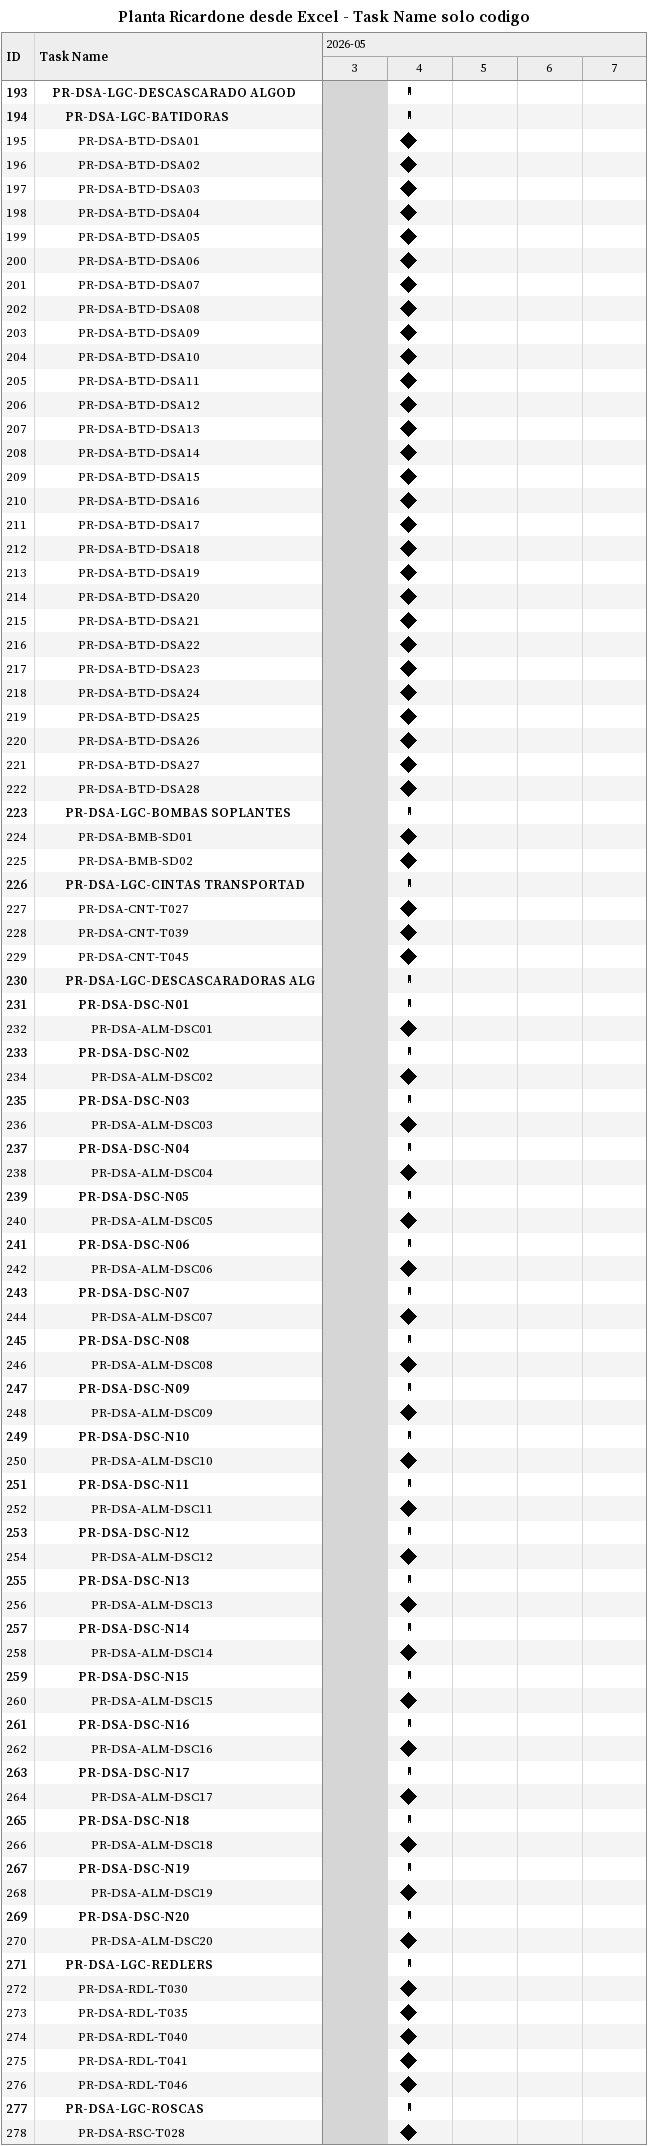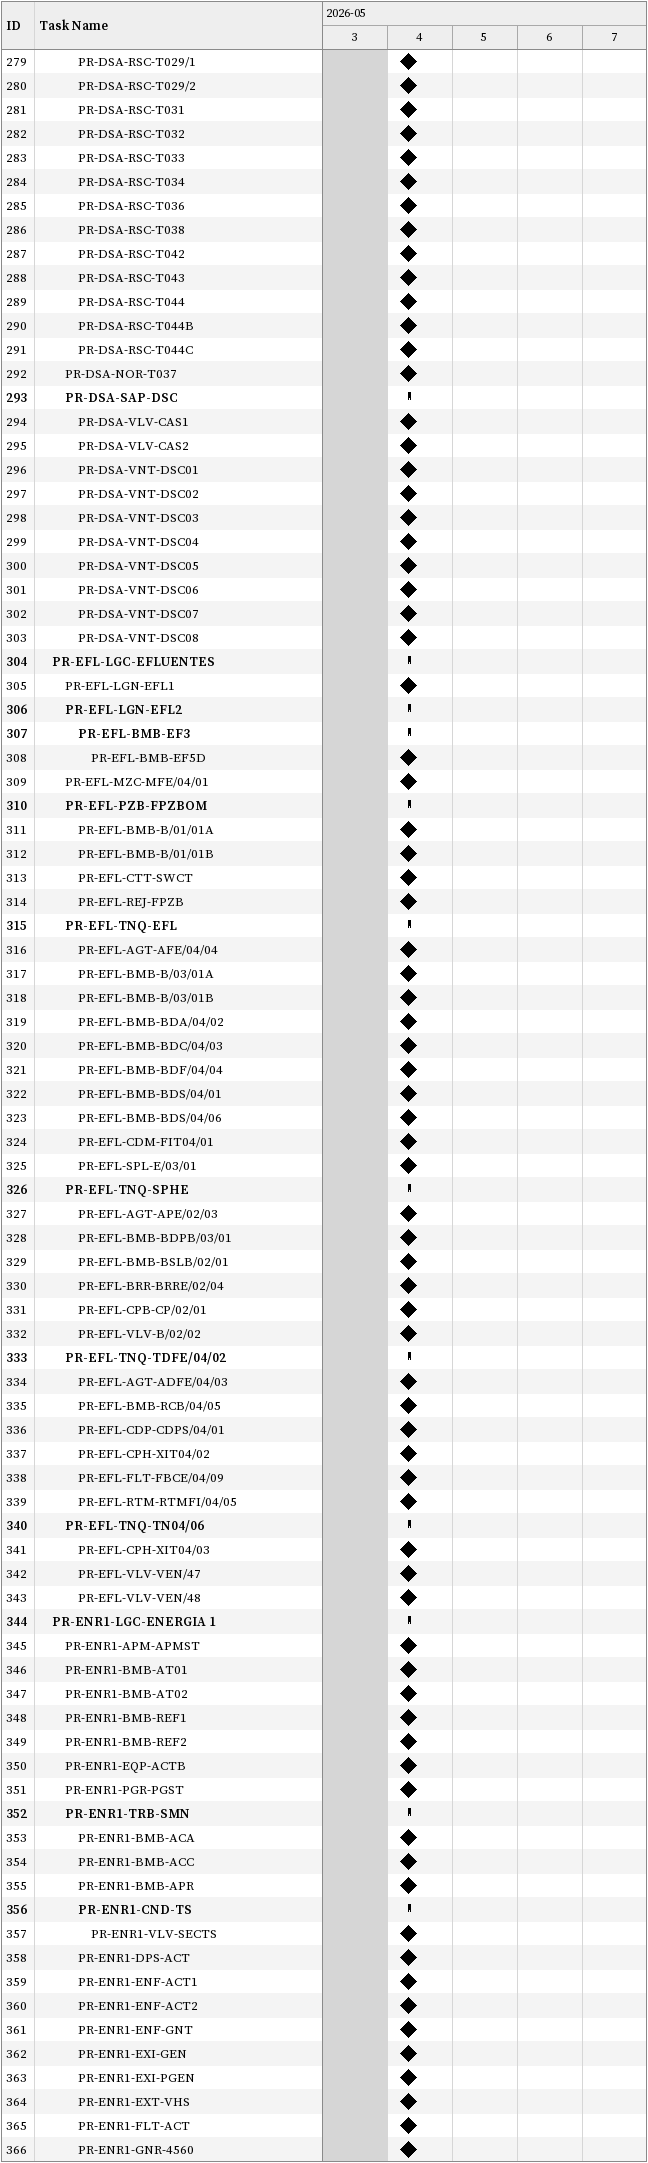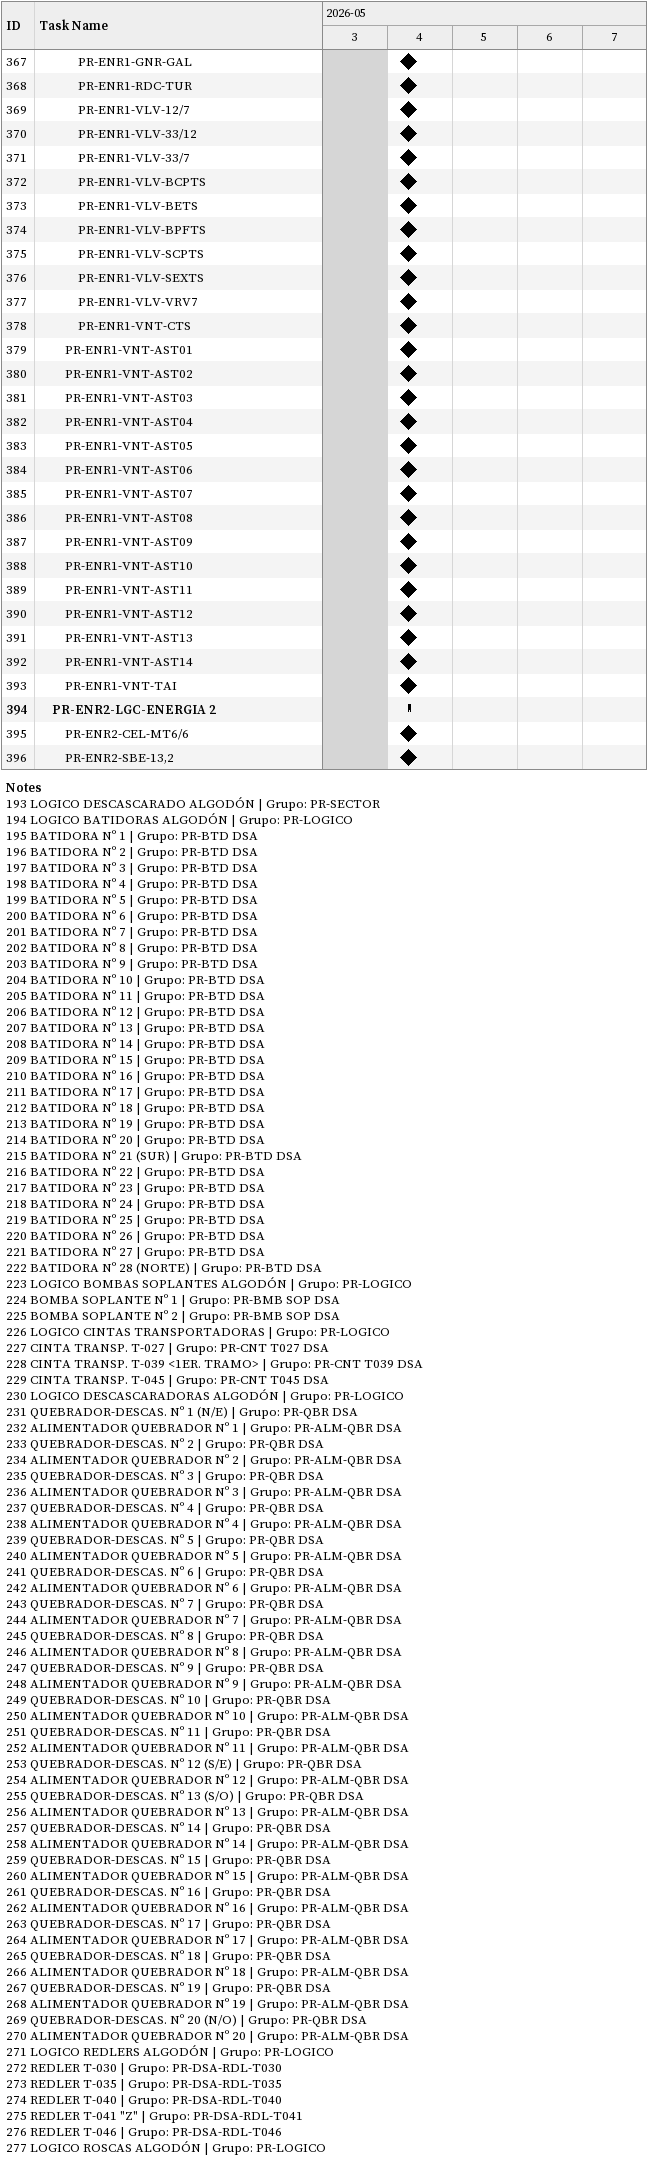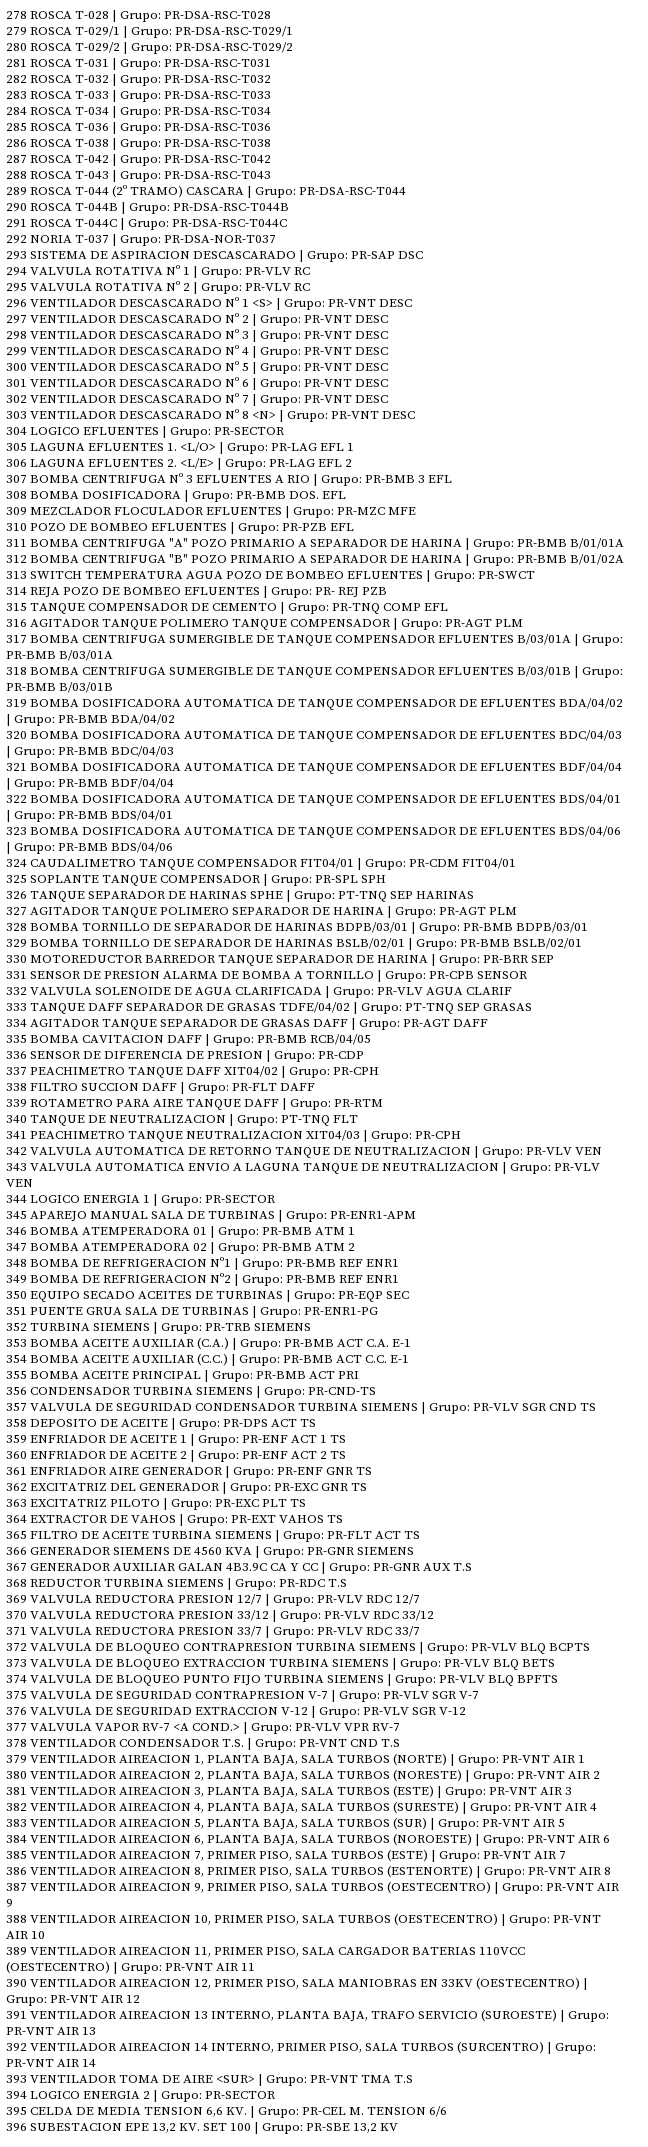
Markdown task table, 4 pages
Planta Ricardone desde Excel - Task Name solo codigo

| ID | Level | Task | Start | Finish |
|---|---|---|---|---|
| 193 | 2 | **PR-DSA-LGC-DESCASCARADO ALGOD** | 2026-05-04 | 2026-05-04 |
| 194 | 3 | **PR-DSA-LGC-BATIDORAS** | 2026-05-04 | 2026-05-04 |
| 195 | 4 | PR-DSA-BTD-DSA01 (milestone) | 2026-05-04 | 2026-05-04 |
| 196 | 4 | PR-DSA-BTD-DSA02 (milestone) | 2026-05-04 | 2026-05-04 |
| 197 | 4 | PR-DSA-BTD-DSA03 (milestone) | 2026-05-04 | 2026-05-04 |
| 198 | 4 | PR-DSA-BTD-DSA04 (milestone) | 2026-05-04 | 2026-05-04 |
| 199 | 4 | PR-DSA-BTD-DSA05 (milestone) | 2026-05-04 | 2026-05-04 |
| 200 | 4 | PR-DSA-BTD-DSA06 (milestone) | 2026-05-04 | 2026-05-04 |
| 201 | 4 | PR-DSA-BTD-DSA07 (milestone) | 2026-05-04 | 2026-05-04 |
| 202 | 4 | PR-DSA-BTD-DSA08 (milestone) | 2026-05-04 | 2026-05-04 |
| 203 | 4 | PR-DSA-BTD-DSA09 (milestone) | 2026-05-04 | 2026-05-04 |
| 204 | 4 | PR-DSA-BTD-DSA10 (milestone) | 2026-05-04 | 2026-05-04 |
| 205 | 4 | PR-DSA-BTD-DSA11 (milestone) | 2026-05-04 | 2026-05-04 |
| 206 | 4 | PR-DSA-BTD-DSA12 (milestone) | 2026-05-04 | 2026-05-04 |
| 207 | 4 | PR-DSA-BTD-DSA13 (milestone) | 2026-05-04 | 2026-05-04 |
| 208 | 4 | PR-DSA-BTD-DSA14 (milestone) | 2026-05-04 | 2026-05-04 |
| 209 | 4 | PR-DSA-BTD-DSA15 (milestone) | 2026-05-04 | 2026-05-04 |
| 210 | 4 | PR-DSA-BTD-DSA16 (milestone) | 2026-05-04 | 2026-05-04 |
| 211 | 4 | PR-DSA-BTD-DSA17 (milestone) | 2026-05-04 | 2026-05-04 |
| 212 | 4 | PR-DSA-BTD-DSA18 (milestone) | 2026-05-04 | 2026-05-04 |
| 213 | 4 | PR-DSA-BTD-DSA19 (milestone) | 2026-05-04 | 2026-05-04 |
| 214 | 4 | PR-DSA-BTD-DSA20 (milestone) | 2026-05-04 | 2026-05-04 |
| 215 | 4 | PR-DSA-BTD-DSA21 (milestone) | 2026-05-04 | 2026-05-04 |
| 216 | 4 | PR-DSA-BTD-DSA22 (milestone) | 2026-05-04 | 2026-05-04 |
| 217 | 4 | PR-DSA-BTD-DSA23 (milestone) | 2026-05-04 | 2026-05-04 |
| 218 | 4 | PR-DSA-BTD-DSA24 (milestone) | 2026-05-04 | 2026-05-04 |
| 219 | 4 | PR-DSA-BTD-DSA25 (milestone) | 2026-05-04 | 2026-05-04 |
| 220 | 4 | PR-DSA-BTD-DSA26 (milestone) | 2026-05-04 | 2026-05-04 |
| 221 | 4 | PR-DSA-BTD-DSA27 (milestone) | 2026-05-04 | 2026-05-04 |
| 222 | 4 | PR-DSA-BTD-DSA28 (milestone) | 2026-05-04 | 2026-05-04 |
| 223 | 3 | **PR-DSA-LGC-BOMBAS SOPLANTES** | 2026-05-04 | 2026-05-04 |
| 224 | 4 | PR-DSA-BMB-SD01 (milestone) | 2026-05-04 | 2026-05-04 |
| 225 | 4 | PR-DSA-BMB-SD02 (milestone) | 2026-05-04 | 2026-05-04 |
| 226 | 3 | **PR-DSA-LGC-CINTAS TRANSPORTAD** | 2026-05-04 | 2026-05-04 |
| 227 | 4 | PR-DSA-CNT-T027 (milestone) | 2026-05-04 | 2026-05-04 |
| 228 | 4 | PR-DSA-CNT-T039 (milestone) | 2026-05-04 | 2026-05-04 |
| 229 | 4 | PR-DSA-CNT-T045 (milestone) | 2026-05-04 | 2026-05-04 |
| 230 | 3 | **PR-DSA-LGC-DESCASCARADORAS ALG** | 2026-05-04 | 2026-05-04 |
| 231 | 4 | **PR-DSA-DSC-N01** | 2026-05-04 | 2026-05-04 |
| 232 | 5 | PR-DSA-ALM-DSC01 (milestone) | 2026-05-04 | 2026-05-04 |
| 233 | 4 | **PR-DSA-DSC-N02** | 2026-05-04 | 2026-05-04 |
| 234 | 5 | PR-DSA-ALM-DSC02 (milestone) | 2026-05-04 | 2026-05-04 |
| 235 | 4 | **PR-DSA-DSC-N03** | 2026-05-04 | 2026-05-04 |
| 236 | 5 | PR-DSA-ALM-DSC03 (milestone) | 2026-05-04 | 2026-05-04 |
| 237 | 4 | **PR-DSA-DSC-N04** | 2026-05-04 | 2026-05-04 |
| 238 | 5 | PR-DSA-ALM-DSC04 (milestone) | 2026-05-04 | 2026-05-04 |
| 239 | 4 | **PR-DSA-DSC-N05** | 2026-05-04 | 2026-05-04 |
| 240 | 5 | PR-DSA-ALM-DSC05 (milestone) | 2026-05-04 | 2026-05-04 |
| 241 | 4 | **PR-DSA-DSC-N06** | 2026-05-04 | 2026-05-04 |
| 242 | 5 | PR-DSA-ALM-DSC06 (milestone) | 2026-05-04 | 2026-05-04 |
| 243 | 4 | **PR-DSA-DSC-N07** | 2026-05-04 | 2026-05-04 |
| 244 | 5 | PR-DSA-ALM-DSC07 (milestone) | 2026-05-04 | 2026-05-04 |
| 245 | 4 | **PR-DSA-DSC-N08** | 2026-05-04 | 2026-05-04 |
| 246 | 5 | PR-DSA-ALM-DSC08 (milestone) | 2026-05-04 | 2026-05-04 |
| 247 | 4 | **PR-DSA-DSC-N09** | 2026-05-04 | 2026-05-04 |
| 248 | 5 | PR-DSA-ALM-DSC09 (milestone) | 2026-05-04 | 2026-05-04 |
| 249 | 4 | **PR-DSA-DSC-N10** | 2026-05-04 | 2026-05-04 |
| 250 | 5 | PR-DSA-ALM-DSC10 (milestone) | 2026-05-04 | 2026-05-04 |
| 251 | 4 | **PR-DSA-DSC-N11** | 2026-05-04 | 2026-05-04 |
| 252 | 5 | PR-DSA-ALM-DSC11 (milestone) | 2026-05-04 | 2026-05-04 |
| 253 | 4 | **PR-DSA-DSC-N12** | 2026-05-04 | 2026-05-04 |
| 254 | 5 | PR-DSA-ALM-DSC12 (milestone) | 2026-05-04 | 2026-05-04 |
| 255 | 4 | **PR-DSA-DSC-N13** | 2026-05-04 | 2026-05-04 |
| 256 | 5 | PR-DSA-ALM-DSC13 (milestone) | 2026-05-04 | 2026-05-04 |
| 257 | 4 | **PR-DSA-DSC-N14** | 2026-05-04 | 2026-05-04 |
| 258 | 5 | PR-DSA-ALM-DSC14 (milestone) | 2026-05-04 | 2026-05-04 |
| 259 | 4 | **PR-DSA-DSC-N15** | 2026-05-04 | 2026-05-04 |
| 260 | 5 | PR-DSA-ALM-DSC15 (milestone) | 2026-05-04 | 2026-05-04 |
| 261 | 4 | **PR-DSA-DSC-N16** | 2026-05-04 | 2026-05-04 |
| 262 | 5 | PR-DSA-ALM-DSC16 (milestone) | 2026-05-04 | 2026-05-04 |
| 263 | 4 | **PR-DSA-DSC-N17** | 2026-05-04 | 2026-05-04 |
| 264 | 5 | PR-DSA-ALM-DSC17 (milestone) | 2026-05-04 | 2026-05-04 |
| 265 | 4 | **PR-DSA-DSC-N18** | 2026-05-04 | 2026-05-04 |
| 266 | 5 | PR-DSA-ALM-DSC18 (milestone) | 2026-05-04 | 2026-05-04 |
| 267 | 4 | **PR-DSA-DSC-N19** | 2026-05-04 | 2026-05-04 |
| 268 | 5 | PR-DSA-ALM-DSC19 (milestone) | 2026-05-04 | 2026-05-04 |
| 269 | 4 | **PR-DSA-DSC-N20** | 2026-05-04 | 2026-05-04 |
| 270 | 5 | PR-DSA-ALM-DSC20 (milestone) | 2026-05-04 | 2026-05-04 |
| 271 | 3 | **PR-DSA-LGC-REDLERS** | 2026-05-04 | 2026-05-04 |
| 272 | 4 | PR-DSA-RDL-T030 (milestone) | 2026-05-04 | 2026-05-04 |
| 273 | 4 | PR-DSA-RDL-T035 (milestone) | 2026-05-04 | 2026-05-04 |
| 274 | 4 | PR-DSA-RDL-T040 (milestone) | 2026-05-04 | 2026-05-04 |
| 275 | 4 | PR-DSA-RDL-T041 (milestone) | 2026-05-04 | 2026-05-04 |
| 276 | 4 | PR-DSA-RDL-T046 (milestone) | 2026-05-04 | 2026-05-04 |
| 277 | 3 | **PR-DSA-LGC-ROSCAS** | 2026-05-04 | 2026-05-04 |
| 278 | 4 | PR-DSA-RSC-T028 (milestone) | 2026-05-04 | 2026-05-04 |
| 279 | 4 | PR-DSA-RSC-T029/1 (milestone) | 2026-05-04 | 2026-05-04 |
| 280 | 4 | PR-DSA-RSC-T029/2 (milestone) | 2026-05-04 | 2026-05-04 |
| 281 | 4 | PR-DSA-RSC-T031 (milestone) | 2026-05-04 | 2026-05-04 |
| 282 | 4 | PR-DSA-RSC-T032 (milestone) | 2026-05-04 | 2026-05-04 |
| 283 | 4 | PR-DSA-RSC-T033 (milestone) | 2026-05-04 | 2026-05-04 |
| 284 | 4 | PR-DSA-RSC-T034 (milestone) | 2026-05-04 | 2026-05-04 |
| 285 | 4 | PR-DSA-RSC-T036 (milestone) | 2026-05-04 | 2026-05-04 |
| 286 | 4 | PR-DSA-RSC-T038 (milestone) | 2026-05-04 | 2026-05-04 |
| 287 | 4 | PR-DSA-RSC-T042 (milestone) | 2026-05-04 | 2026-05-04 |
| 288 | 4 | PR-DSA-RSC-T043 (milestone) | 2026-05-04 | 2026-05-04 |
| 289 | 4 | PR-DSA-RSC-T044 (milestone) | 2026-05-04 | 2026-05-04 |
| 290 | 4 | PR-DSA-RSC-T044B (milestone) | 2026-05-04 | 2026-05-04 |
| 291 | 4 | PR-DSA-RSC-T044C (milestone) | 2026-05-04 | 2026-05-04 |
| 292 | 3 | PR-DSA-NOR-T037 (milestone) | 2026-05-04 | 2026-05-04 |
| 293 | 3 | **PR-DSA-SAP-DSC** | 2026-05-04 | 2026-05-04 |
| 294 | 4 | PR-DSA-VLV-CAS1 (milestone) | 2026-05-04 | 2026-05-04 |
| 295 | 4 | PR-DSA-VLV-CAS2 (milestone) | 2026-05-04 | 2026-05-04 |
| 296 | 4 | PR-DSA-VNT-DSC01 (milestone) | 2026-05-04 | 2026-05-04 |
| 297 | 4 | PR-DSA-VNT-DSC02 (milestone) | 2026-05-04 | 2026-05-04 |
| 298 | 4 | PR-DSA-VNT-DSC03 (milestone) | 2026-05-04 | 2026-05-04 |
| 299 | 4 | PR-DSA-VNT-DSC04 (milestone) | 2026-05-04 | 2026-05-04 |
| 300 | 4 | PR-DSA-VNT-DSC05 (milestone) | 2026-05-04 | 2026-05-04 |
| 301 | 4 | PR-DSA-VNT-DSC06 (milestone) | 2026-05-04 | 2026-05-04 |
| 302 | 4 | PR-DSA-VNT-DSC07 (milestone) | 2026-05-04 | 2026-05-04 |
| 303 | 4 | PR-DSA-VNT-DSC08 (milestone) | 2026-05-04 | 2026-05-04 |
| 304 | 2 | **PR-EFL-LGC-EFLUENTES** | 2026-05-04 | 2026-05-04 |
| 305 | 3 | PR-EFL-LGN-EFL1 (milestone) | 2026-05-04 | 2026-05-04 |
| 306 | 3 | **PR-EFL-LGN-EFL2** | 2026-05-04 | 2026-05-04 |
| 307 | 4 | **PR-EFL-BMB-EF3** | 2026-05-04 | 2026-05-04 |
| 308 | 5 | PR-EFL-BMB-EF5D (milestone) | 2026-05-04 | 2026-05-04 |
| 309 | 3 | PR-EFL-MZC-MFE/04/01 (milestone) | 2026-05-04 | 2026-05-04 |
| 310 | 3 | **PR-EFL-PZB-FPZBOM** | 2026-05-04 | 2026-05-04 |
| 311 | 4 | PR-EFL-BMB-B/01/01A (milestone) | 2026-05-04 | 2026-05-04 |
| 312 | 4 | PR-EFL-BMB-B/01/01B (milestone) | 2026-05-04 | 2026-05-04 |
| 313 | 4 | PR-EFL-CTT-SWCT (milestone) | 2026-05-04 | 2026-05-04 |
| 314 | 4 | PR-EFL-REJ-FPZB (milestone) | 2026-05-04 | 2026-05-04 |
| 315 | 3 | **PR-EFL-TNQ-EFL** | 2026-05-04 | 2026-05-04 |
| 316 | 4 | PR-EFL-AGT-AFE/04/04 (milestone) | 2026-05-04 | 2026-05-04 |
| 317 | 4 | PR-EFL-BMB-B/03/01A (milestone) | 2026-05-04 | 2026-05-04 |
| 318 | 4 | PR-EFL-BMB-B/03/01B (milestone) | 2026-05-04 | 2026-05-04 |
| 319 | 4 | PR-EFL-BMB-BDA/04/02 (milestone) | 2026-05-04 | 2026-05-04 |
| 320 | 4 | PR-EFL-BMB-BDC/04/03 (milestone) | 2026-05-04 | 2026-05-04 |
| 321 | 4 | PR-EFL-BMB-BDF/04/04 (milestone) | 2026-05-04 | 2026-05-04 |
| 322 | 4 | PR-EFL-BMB-BDS/04/01 (milestone) | 2026-05-04 | 2026-05-04 |
| 323 | 4 | PR-EFL-BMB-BDS/04/06 (milestone) | 2026-05-04 | 2026-05-04 |
| 324 | 4 | PR-EFL-CDM-FIT04/01 (milestone) | 2026-05-04 | 2026-05-04 |
| 325 | 4 | PR-EFL-SPL-E/03/01 (milestone) | 2026-05-04 | 2026-05-04 |
| 326 | 3 | **PR-EFL-TNQ-SPHE** | 2026-05-04 | 2026-05-04 |
| 327 | 4 | PR-EFL-AGT-APE/02/03 (milestone) | 2026-05-04 | 2026-05-04 |
| 328 | 4 | PR-EFL-BMB-BDPB/03/01 (milestone) | 2026-05-04 | 2026-05-04 |
| 329 | 4 | PR-EFL-BMB-BSLB/02/01 (milestone) | 2026-05-04 | 2026-05-04 |
| 330 | 4 | PR-EFL-BRR-BRRE/02/04 (milestone) | 2026-05-04 | 2026-05-04 |
| 331 | 4 | PR-EFL-CPB-CP/02/01 (milestone) | 2026-05-04 | 2026-05-04 |
| 332 | 4 | PR-EFL-VLV-B/02/02 (milestone) | 2026-05-04 | 2026-05-04 |
| 333 | 3 | **PR-EFL-TNQ-TDFE/04/02** | 2026-05-04 | 2026-05-04 |
| 334 | 4 | PR-EFL-AGT-ADFE/04/03 (milestone) | 2026-05-04 | 2026-05-04 |
| 335 | 4 | PR-EFL-BMB-RCB/04/05 (milestone) | 2026-05-04 | 2026-05-04 |
| 336 | 4 | PR-EFL-CDP-CDPS/04/01 (milestone) | 2026-05-04 | 2026-05-04 |
| 337 | 4 | PR-EFL-CPH-XIT04/02 (milestone) | 2026-05-04 | 2026-05-04 |
| 338 | 4 | PR-EFL-FLT-FBCE/04/09 (milestone) | 2026-05-04 | 2026-05-04 |
| 339 | 4 | PR-EFL-RTM-RTMFI/04/05 (milestone) | 2026-05-04 | 2026-05-04 |
| 340 | 3 | **PR-EFL-TNQ-TN04/06** | 2026-05-04 | 2026-05-04 |
| 341 | 4 | PR-EFL-CPH-XIT04/03 (milestone) | 2026-05-04 | 2026-05-04 |
| 342 | 4 | PR-EFL-VLV-VEN/47 (milestone) | 2026-05-04 | 2026-05-04 |
| 343 | 4 | PR-EFL-VLV-VEN/48 (milestone) | 2026-05-04 | 2026-05-04 |
| 344 | 2 | **PR-ENR1-LGC-ENERGIA 1** | 2026-05-04 | 2026-05-04 |
| 345 | 3 | PR-ENR1-APM-APMST (milestone) | 2026-05-04 | 2026-05-04 |
| 346 | 3 | PR-ENR1-BMB-AT01 (milestone) | 2026-05-04 | 2026-05-04 |
| 347 | 3 | PR-ENR1-BMB-AT02 (milestone) | 2026-05-04 | 2026-05-04 |
| 348 | 3 | PR-ENR1-BMB-REF1 (milestone) | 2026-05-04 | 2026-05-04 |
| 349 | 3 | PR-ENR1-BMB-REF2 (milestone) | 2026-05-04 | 2026-05-04 |
| 350 | 3 | PR-ENR1-EQP-ACTB (milestone) | 2026-05-04 | 2026-05-04 |
| 351 | 3 | PR-ENR1-PGR-PGST (milestone) | 2026-05-04 | 2026-05-04 |
| 352 | 3 | **PR-ENR1-TRB-SMN** | 2026-05-04 | 2026-05-04 |
| 353 | 4 | PR-ENR1-BMB-ACA (milestone) | 2026-05-04 | 2026-05-04 |
| 354 | 4 | PR-ENR1-BMB-ACC (milestone) | 2026-05-04 | 2026-05-04 |
| 355 | 4 | PR-ENR1-BMB-APR (milestone) | 2026-05-04 | 2026-05-04 |
| 356 | 4 | **PR-ENR1-CND-TS** | 2026-05-04 | 2026-05-04 |
| 357 | 5 | PR-ENR1-VLV-SECTS (milestone) | 2026-05-04 | 2026-05-04 |
| 358 | 4 | PR-ENR1-DPS-ACT (milestone) | 2026-05-04 | 2026-05-04 |
| 359 | 4 | PR-ENR1-ENF-ACT1 (milestone) | 2026-05-04 | 2026-05-04 |
| 360 | 4 | PR-ENR1-ENF-ACT2 (milestone) | 2026-05-04 | 2026-05-04 |
| 361 | 4 | PR-ENR1-ENF-GNT (milestone) | 2026-05-04 | 2026-05-04 |
| 362 | 4 | PR-ENR1-EXI-GEN (milestone) | 2026-05-04 | 2026-05-04 |
| 363 | 4 | PR-ENR1-EXI-PGEN (milestone) | 2026-05-04 | 2026-05-04 |
| 364 | 4 | PR-ENR1-EXT-VHS (milestone) | 2026-05-04 | 2026-05-04 |
| 365 | 4 | PR-ENR1-FLT-ACT (milestone) | 2026-05-04 | 2026-05-04 |
| 366 | 4 | PR-ENR1-GNR-4560 (milestone) | 2026-05-04 | 2026-05-04 |
| 367 | 4 | PR-ENR1-GNR-GAL (milestone) | 2026-05-04 | 2026-05-04 |
| 368 | 4 | PR-ENR1-RDC-TUR (milestone) | 2026-05-04 | 2026-05-04 |
| 369 | 4 | PR-ENR1-VLV-12/7 (milestone) | 2026-05-04 | 2026-05-04 |
| 370 | 4 | PR-ENR1-VLV-33/12 (milestone) | 2026-05-04 | 2026-05-04 |
| 371 | 4 | PR-ENR1-VLV-33/7 (milestone) | 2026-05-04 | 2026-05-04 |
| 372 | 4 | PR-ENR1-VLV-BCPTS (milestone) | 2026-05-04 | 2026-05-04 |
| 373 | 4 | PR-ENR1-VLV-BETS (milestone) | 2026-05-04 | 2026-05-04 |
| 374 | 4 | PR-ENR1-VLV-BPFTS (milestone) | 2026-05-04 | 2026-05-04 |
| 375 | 4 | PR-ENR1-VLV-SCPTS (milestone) | 2026-05-04 | 2026-05-04 |
| 376 | 4 | PR-ENR1-VLV-SEXTS (milestone) | 2026-05-04 | 2026-05-04 |
| 377 | 4 | PR-ENR1-VLV-VRV7 (milestone) | 2026-05-04 | 2026-05-04 |
| 378 | 4 | PR-ENR1-VNT-CTS (milestone) | 2026-05-04 | 2026-05-04 |
| 379 | 3 | PR-ENR1-VNT-AST01 (milestone) | 2026-05-04 | 2026-05-04 |
| 380 | 3 | PR-ENR1-VNT-AST02 (milestone) | 2026-05-04 | 2026-05-04 |
| 381 | 3 | PR-ENR1-VNT-AST03 (milestone) | 2026-05-04 | 2026-05-04 |
| 382 | 3 | PR-ENR1-VNT-AST04 (milestone) | 2026-05-04 | 2026-05-04 |
| 383 | 3 | PR-ENR1-VNT-AST05 (milestone) | 2026-05-04 | 2026-05-04 |
| 384 | 3 | PR-ENR1-VNT-AST06 (milestone) | 2026-05-04 | 2026-05-04 |
| 385 | 3 | PR-ENR1-VNT-AST07 (milestone) | 2026-05-04 | 2026-05-04 |
| 386 | 3 | PR-ENR1-VNT-AST08 (milestone) | 2026-05-04 | 2026-05-04 |
| 387 | 3 | PR-ENR1-VNT-AST09 (milestone) | 2026-05-04 | 2026-05-04 |
| 388 | 3 | PR-ENR1-VNT-AST10 (milestone) | 2026-05-04 | 2026-05-04 |
| 389 | 3 | PR-ENR1-VNT-AST11 (milestone) | 2026-05-04 | 2026-05-04 |
| 390 | 3 | PR-ENR1-VNT-AST12 (milestone) | 2026-05-04 | 2026-05-04 |
| 391 | 3 | PR-ENR1-VNT-AST13 (milestone) | 2026-05-04 | 2026-05-04 |
| 392 | 3 | PR-ENR1-VNT-AST14 (milestone) | 2026-05-04 | 2026-05-04 |
| 393 | 3 | PR-ENR1-VNT-TAI (milestone) | 2026-05-04 | 2026-05-04 |
| 394 | 2 | **PR-ENR2-LGC-ENERGIA 2** | 2026-05-04 | 2026-05-04 |
| 395 | 3 | PR-ENR2-CEL-MT6/6 (milestone) | 2026-05-04 | 2026-05-04 |
| 396 | 3 | PR-ENR2-SBE-13,2 (milestone) | 2026-05-04 | 2026-05-04 |

Notes
- 193: LOGICO DESCASCARADO ALGODÓN | Grupo: PR-SECTOR
- 194: LOGICO BATIDORAS ALGODÓN | Grupo: PR-LOGICO
- 195: BATIDORA Nº 1 | Grupo: PR-BTD DSA
- 196: BATIDORA Nº 2 | Grupo: PR-BTD DSA
- 197: BATIDORA Nº 3 | Grupo: PR-BTD DSA
- 198: BATIDORA Nº 4 | Grupo: PR-BTD DSA
- 199: BATIDORA Nº 5 | Grupo: PR-BTD DSA
- 200: BATIDORA Nº 6 | Grupo: PR-BTD DSA
- 201: BATIDORA Nº 7 | Grupo: PR-BTD DSA
- 202: BATIDORA Nº 8 | Grupo: PR-BTD DSA
- 203: BATIDORA Nº 9 | Grupo: PR-BTD DSA
- 204: BATIDORA Nº 10 | Grupo: PR-BTD DSA
- 205: BATIDORA Nº 11 | Grupo: PR-BTD DSA
- 206: BATIDORA Nº 12 | Grupo: PR-BTD DSA
- 207: BATIDORA Nº 13 | Grupo: PR-BTD DSA
- 208: BATIDORA Nº 14 | Grupo: PR-BTD DSA
- 209: BATIDORA Nº 15 | Grupo: PR-BTD DSA
- 210: BATIDORA Nº 16 | Grupo: PR-BTD DSA
- 211: BATIDORA Nº 17 | Grupo: PR-BTD DSA
- 212: BATIDORA Nº 18 | Grupo: PR-BTD DSA
- 213: BATIDORA Nº 19 | Grupo: PR-BTD DSA
- 214: BATIDORA Nº 20 | Grupo: PR-BTD DSA
- 215: BATIDORA Nº 21 (SUR) | Grupo: PR-BTD DSA
- 216: BATIDORA Nº 22 | Grupo: PR-BTD DSA
- 217: BATIDORA Nº 23 | Grupo: PR-BTD DSA
- 218: BATIDORA Nº 24 | Grupo: PR-BTD DSA
- 219: BATIDORA Nº 25 | Grupo: PR-BTD DSA
- 220: BATIDORA Nº 26 | Grupo: PR-BTD DSA
- 221: BATIDORA Nº 27 | Grupo: PR-BTD DSA
- 222: BATIDORA Nº 28 (NORTE) | Grupo: PR-BTD DSA
- 223: LOGICO BOMBAS SOPLANTES ALGODÓN | Grupo: PR-LOGICO
- 224: BOMBA SOPLANTE Nº 1 | Grupo: PR-BMB SOP DSA
- 225: BOMBA SOPLANTE Nº 2 | Grupo: PR-BMB SOP DSA
- 226: LOGICO CINTAS TRANSPORTADORAS | Grupo: PR-LOGICO
- 227: CINTA TRANSP. T-027 | Grupo: PR-CNT T027 DSA
- 228: CINTA TRANSP. T-039 <1ER. TRAMO> | Grupo: PR-CNT T039 DSA
- 229: CINTA TRANSP. T-045 | Grupo: PR-CNT T045 DSA
- 230: LOGICO DESCASCARADORAS ALGODÓN | Grupo: PR-LOGICO
- 231: QUEBRADOR-DESCAS. Nº 1 (N/E) | Grupo: PR-QBR DSA
- 232: ALIMENTADOR QUEBRADOR Nº 1 | Grupo: PR-ALM-QBR DSA
- 233: QUEBRADOR-DESCAS. Nº 2 | Grupo: PR-QBR DSA
- 234: ALIMENTADOR QUEBRADOR Nº 2 | Grupo: PR-ALM-QBR DSA
- 235: QUEBRADOR-DESCAS. Nº 3 | Grupo: PR-QBR DSA
- 236: ALIMENTADOR QUEBRADOR Nº 3 | Grupo: PR-ALM-QBR DSA
- 237: QUEBRADOR-DESCAS. Nº 4 | Grupo: PR-QBR DSA
- 238: ALIMENTADOR QUEBRADOR Nº 4 | Grupo: PR-ALM-QBR DSA
- 239: QUEBRADOR-DESCAS. Nº 5 | Grupo: PR-QBR DSA
- 240: ALIMENTADOR QUEBRADOR Nº 5 | Grupo: PR-ALM-QBR DSA
- 241: QUEBRADOR-DESCAS. Nº 6 | Grupo: PR-QBR DSA
- 242: ALIMENTADOR QUEBRADOR Nº 6 | Grupo: PR-ALM-QBR DSA
- 243: QUEBRADOR-DESCAS. Nº 7 | Grupo: PR-QBR DSA
- 244: ALIMENTADOR QUEBRADOR Nº 7 | Grupo: PR-ALM-QBR DSA
- 245: QUEBRADOR-DESCAS. Nº 8 | Grupo: PR-QBR DSA
- 246: ALIMENTADOR QUEBRADOR Nº 8 | Grupo: PR-ALM-QBR DSA
- 247: QUEBRADOR-DESCAS. Nº 9 | Grupo: PR-QBR DSA
- 248: ALIMENTADOR QUEBRADOR Nº 9 | Grupo: PR-ALM-QBR DSA
- 249: QUEBRADOR-DESCAS. Nº 10 | Grupo: PR-QBR DSA
- 250: ALIMENTADOR QUEBRADOR Nº 10 | Grupo: PR-ALM-QBR DSA
- 251: QUEBRADOR-DESCAS. Nº 11 | Grupo: PR-QBR DSA
- 252: ALIMENTADOR QUEBRADOR Nº 11 | Grupo: PR-ALM-QBR DSA
- 253: QUEBRADOR-DESCAS. Nº 12 (S/E) | Grupo: PR-QBR DSA
- 254: ALIMENTADOR QUEBRADOR Nº 12 | Grupo: PR-ALM-QBR DSA
- 255: QUEBRADOR-DESCAS. Nº 13 (S/O) | Grupo: PR-QBR DSA
- 256: ALIMENTADOR QUEBRADOR Nº 13 | Grupo: PR-ALM-QBR DSA
- 257: QUEBRADOR-DESCAS. Nº 14 | Grupo: PR-QBR DSA
- 258: ALIMENTADOR QUEBRADOR Nº 14 | Grupo: PR-ALM-QBR DSA
- 259: QUEBRADOR-DESCAS. Nº 15 | Grupo: PR-QBR DSA
- 260: ALIMENTADOR QUEBRADOR Nº 15 | Grupo: PR-ALM-QBR DSA
- 261: QUEBRADOR-DESCAS. Nº 16 | Grupo: PR-QBR DSA
- 262: ALIMENTADOR QUEBRADOR Nº 16 | Grupo: PR-ALM-QBR DSA
- 263: QUEBRADOR-DESCAS. Nº 17 | Grupo: PR-QBR DSA
- 264: ALIMENTADOR QUEBRADOR Nº 17 | Grupo: PR-ALM-QBR DSA
- 265: QUEBRADOR-DESCAS. Nº 18 | Grupo: PR-QBR DSA
- 266: ALIMENTADOR QUEBRADOR Nº 18 | Grupo: PR-ALM-QBR DSA
- 267: QUEBRADOR-DESCAS. Nº 19 | Grupo: PR-QBR DSA
- 268: ALIMENTADOR QUEBRADOR Nº 19 | Grupo: PR-ALM-QBR DSA
- 269: QUEBRADOR-DESCAS. Nº 20 (N/O) | Grupo: PR-QBR DSA
- 270: ALIMENTADOR QUEBRADOR Nº 20 | Grupo: PR-ALM-QBR DSA
- 271: LOGICO REDLERS ALGODÓN | Grupo: PR-LOGICO
- 272: REDLER T-030 | Grupo: PR-DSA-RDL-T030
- 273: REDLER T-035 | Grupo: PR-DSA-RDL-T035
- 274: REDLER T-040 | Grupo: PR-DSA-RDL-T040
- 275: REDLER T-041 "Z" | Grupo: PR-DSA-RDL-T041
- 276: REDLER T-046 | Grupo: PR-DSA-RDL-T046
- 277: LOGICO ROSCAS ALGODÓN | Grupo: PR-LOGICO
- 278: ROSCA T-028 | Grupo: PR-DSA-RSC-T028
- 279: ROSCA T-029/1 | Grupo: PR-DSA-RSC-T029/1
- 280: ROSCA T-029/2 | Grupo: PR-DSA-RSC-T029/2
- 281: ROSCA T-031 | Grupo: PR-DSA-RSC-T031
- 282: ROSCA T-032 | Grupo: PR-DSA-RSC-T032
- 283: ROSCA T-033 | Grupo: PR-DSA-RSC-T033
- 284: ROSCA T-034 | Grupo: PR-DSA-RSC-T034
- 285: ROSCA T-036 | Grupo: PR-DSA-RSC-T036
- 286: ROSCA T-038 | Grupo: PR-DSA-RSC-T038
- 287: ROSCA T-042 | Grupo: PR-DSA-RSC-T042
- 288: ROSCA T-043 | Grupo: PR-DSA-RSC-T043
- 289: ROSCA T-044 (2º TRAMO) CASCARA | Grupo: PR-DSA-RSC-T044
- 290: ROSCA T-044B | Grupo: PR-DSA-RSC-T044B
- 291: ROSCA T-044C | Grupo: PR-DSA-RSC-T044C
- 292: NORIA T-037 | Grupo: PR-DSA-NOR-T037
- 293: SISTEMA DE ASPIRACION DESCASCARADO | Grupo: PR-SAP DSC
- 294: VALVULA ROTATIVA Nº 1 | Grupo: PR-VLV RC
- 295: VALVULA ROTATIVA Nº 2 | Grupo: PR-VLV RC
- 296: VENTILADOR DESCASCARADO Nº 1 <S> | Grupo: PR-VNT DESC
- 297: VENTILADOR DESCASCARADO Nº 2 | Grupo: PR-VNT DESC
- 298: VENTILADOR DESCASCARADO Nº 3 | Grupo: PR-VNT DESC
- 299: VENTILADOR DESCASCARADO Nº 4 | Grupo: PR-VNT DESC
- 300: VENTILADOR DESCASCARADO Nº 5 | Grupo: PR-VNT DESC
- 301: VENTILADOR DESCASCARADO Nº 6 | Grupo: PR-VNT DESC
- 302: VENTILADOR DESCASCARADO Nº 7 | Grupo: PR-VNT DESC
- 303: VENTILADOR DESCASCARADO Nº 8 <N> | Grupo: PR-VNT DESC
- 304: LOGICO EFLUENTES | Grupo: PR-SECTOR
- 305: LAGUNA EFLUENTES 1. <L/O> | Grupo: PR-LAG EFL 1
- 306: LAGUNA EFLUENTES 2. <L/E> | Grupo: PR-LAG EFL 2
- 307: BOMBA CENTRIFUGA Nº 3 EFLUENTES A RIO | Grupo: PR-BMB 3 EFL
- 308: BOMBA DOSIFICADORA | Grupo: PR-BMB DOS. EFL
- 309: MEZCLADOR FLOCULADOR EFLUENTES | Grupo: PR-MZC MFE
- 310: POZO DE BOMBEO EFLUENTES | Grupo: PR-PZB EFL
- 311: BOMBA CENTRIFUGA "A" POZO PRIMARIO A SEPARADOR DE HARINA | Grupo: PR-BMB B/01/01A
- 312: BOMBA CENTRIFUGA "B" POZO PRIMARIO A SEPARADOR DE HARINA | Grupo: PR-BMB B/01/02A
- 313: SWITCH TEMPERATURA AGUA POZO DE BOMBEO EFLUENTES | Grupo: PR-SWCT
- 314: REJA POZO DE BOMBEO EFLUENTES | Grupo: PR- REJ PZB
- 315: TANQUE COMPENSADOR DE CEMENTO | Grupo: PR-TNQ COMP EFL
- 316: AGITADOR TANQUE POLIMERO TANQUE COMPENSADOR | Grupo: PR-AGT PLM
- 317: BOMBA CENTRIFUGA SUMERGIBLE DE TANQUE COMPENSADOR EFLUENTES B/03/01A | Grupo: PR-BMB B/03/01A
- 318: BOMBA CENTRIFUGA SUMERGIBLE DE TANQUE COMPENSADOR EFLUENTES B/03/01B | Grupo: PR-BMB B/03/01B
- 319: BOMBA DOSIFICADORA AUTOMATICA DE TANQUE COMPENSADOR DE EFLUENTES BDA/04/02 | Grupo: PR-BMB BDA/04/02
- 320: BOMBA DOSIFICADORA AUTOMATICA DE TANQUE COMPENSADOR DE EFLUENTES BDC/04/03 | Grupo: PR-BMB BDC/04/03
- 321: BOMBA DOSIFICADORA AUTOMATICA DE TANQUE COMPENSADOR DE EFLUENTES BDF/04/04 | Grupo: PR-BMB BDF/04/04
- 322: BOMBA DOSIFICADORA AUTOMATICA DE TANQUE COMPENSADOR DE EFLUENTES BDS/04/01 | Grupo: PR-BMB BDS/04/01
- 323: BOMBA DOSIFICADORA AUTOMATICA DE TANQUE COMPENSADOR DE EFLUENTES BDS/04/06 | Grupo: PR-BMB BDS/04/06
- 324: CAUDALIMETRO TANQUE COMPENSADOR FIT04/01 | Grupo: PR-CDM FIT04/01
- 325: SOPLANTE TANQUE COMPENSADOR | Grupo: PR-SPL SPH
- 326: TANQUE SEPARADOR DE HARINAS SPHE | Grupo: PT-TNQ SEP HARINAS
- 327: AGITADOR TANQUE POLIMERO SEPARADOR DE HARINA | Grupo: PR-AGT PLM
- 328: BOMBA TORNILLO DE SEPARADOR DE HARINAS BDPB/03/01 | Grupo: PR-BMB BDPB/03/01
- 329: BOMBA TORNILLO DE SEPARADOR DE HARINAS BSLB/02/01 | Grupo: PR-BMB BSLB/02/01
- 330: MOTOREDUCTOR BARREDOR TANQUE SEPARADOR DE HARINA | Grupo: PR-BRR SEP
- 331: SENSOR DE PRESION ALARMA DE BOMBA A TORNILLO | Grupo: PR-CPB SENSOR
- 332: VALVULA SOLENOIDE DE AGUA CLARIFICADA | Grupo: PR-VLV AGUA CLARIF
- 333: TANQUE DAFF SEPARADOR DE GRASAS TDFE/04/02 | Grupo: PT-TNQ SEP GRASAS
- 334: AGITADOR TANQUE SEPARADOR DE GRASAS DAFF | Grupo: PR-AGT DAFF
- 335: BOMBA CAVITACION DAFF | Grupo: PR-BMB RCB/04/05
- 336: SENSOR DE DIFERENCIA DE PRESION | Grupo: PR-CDP
- 337: PEACHIMETRO TANQUE DAFF XIT04/02 | Grupo: PR-CPH
- 338: FILTRO SUCCION DAFF | Grupo: PR-FLT DAFF
- 339: ROTAMETRO PARA AIRE TANQUE DAFF | Grupo: PR-RTM
- 340: TANQUE DE NEUTRALIZACION | Grupo: PT-TNQ FLT
- 341: PEACHIMETRO TANQUE NEUTRALIZACION XIT04/03 | Grupo: PR-CPH
- 342: VALVULA AUTOMATICA DE RETORNO TANQUE DE NEUTRALIZACION | Grupo: PR-VLV VEN
- 343: VALVULA AUTOMATICA ENVIO A LAGUNA TANQUE DE NEUTRALIZACION | Grupo: PR-VLV VEN
- 344: LOGICO ENERGIA 1 | Grupo: PR-SECTOR
- 345: APAREJO MANUAL SALA DE TURBINAS | Grupo: PR-ENR1-APM
- 346: BOMBA ATEMPERADORA 01 | Grupo: PR-BMB ATM 1
- 347: BOMBA ATEMPERADORA 02 | Grupo: PR-BMB ATM 2
- 348: BOMBA DE REFRIGERACION Nº1 | Grupo: PR-BMB REF ENR1
- 349: BOMBA DE REFRIGERACION Nº2 | Grupo: PR-BMB REF ENR1
- 350: EQUIPO SECADO ACEITES DE TURBINAS | Grupo: PR-EQP SEC
- 351: PUENTE GRUA SALA DE TURBINAS | Grupo: PR-ENR1-PG
- 352: TURBINA SIEMENS | Grupo: PR-TRB SIEMENS
- 353: BOMBA ACEITE AUXILIAR (C.A.) | Grupo: PR-BMB ACT C.A. E-1
- 354: BOMBA ACEITE AUXILIAR (C.C.) | Grupo: PR-BMB ACT C.C. E-1
- 355: BOMBA ACEITE PRINCIPAL | Grupo: PR-BMB ACT PRI
- 356: CONDENSADOR TURBINA SIEMENS | Grupo: PR-CND-TS
- 357: VALVULA DE SEGURIDAD CONDENSADOR TURBINA SIEMENS | Grupo: PR-VLV SGR CND TS
- 358: DEPOSITO DE ACEITE | Grupo: PR-DPS ACT TS
- 359: ENFRIADOR DE ACEITE 1 | Grupo: PR-ENF ACT 1 TS
- 360: ENFRIADOR DE ACEITE 2 | Grupo: PR-ENF ACT 2 TS
- 361: ENFRIADOR AIRE GENERADOR | Grupo: PR-ENF GNR TS
- 362: EXCITATRIZ DEL GENERADOR | Grupo: PR-EXC GNR TS
- 363: EXCITATRIZ PILOTO | Grupo: PR-EXC PLT TS
- 364: EXTRACTOR DE VAHOS | Grupo: PR-EXT VAHOS TS
- 365: FILTRO DE ACEITE TURBINA SIEMENS | Grupo: PR-FLT ACT TS
- 366: GENERADOR SIEMENS DE 4560 KVA | Grupo: PR-GNR SIEMENS
- 367: GENERADOR AUXILIAR GALAN 4B3.9C CA Y CC | Grupo: PR-GNR AUX T.S
- 368: REDUCTOR TURBINA SIEMENS | Grupo: PR-RDC T.S
- 369: VALVULA REDUCTORA PRESION 12/7 | Grupo: PR-VLV RDC 12/7
- 370: VALVULA REDUCTORA PRESION 33/12 | Grupo: PR-VLV RDC 33/12
- 371: VALVULA REDUCTORA PRESION 33/7 | Grupo: PR-VLV RDC 33/7
- 372: VALVULA DE BLOQUEO CONTRAPRESION TURBINA SIEMENS | Grupo: PR-VLV BLQ BCPTS
- 373: VALVULA DE BLOQUEO EXTRACCION TURBINA SIEMENS | Grupo: PR-VLV BLQ BETS
- 374: VALVULA DE BLOQUEO PUNTO FIJO TURBINA SIEMENS | Grupo: PR-VLV BLQ BPFTS
- 375: VALVULA DE SEGURIDAD CONTRAPRESION V-7 | Grupo: PR-VLV SGR V-7
- 376: VALVULA DE SEGURIDAD EXTRACCION V-12 | Grupo: PR-VLV SGR V-12
- 377: VALVULA VAPOR RV-7 <A COND.> | Grupo: PR-VLV VPR RV-7
- 378: VENTILADOR CONDENSADOR T.S. | Grupo: PR-VNT CND T.S
- 379: VENTILADOR AIREACION 1, PLANTA BAJA, SALA TURBOS (NORTE) | Grupo: PR-VNT AIR 1
- 380: VENTILADOR AIREACION 2, PLANTA BAJA, SALA TURBOS (NORESTE) | Grupo: PR-VNT AIR 2
- 381: VENTILADOR AIREACION 3, PLANTA BAJA, SALA TURBOS (ESTE) | Grupo: PR-VNT AIR 3
- 382: VENTILADOR AIREACION 4, PLANTA BAJA, SALA TURBOS (SURESTE) | Grupo: PR-VNT AIR 4
- 383: VENTILADOR AIREACION 5, PLANTA BAJA, SALA TURBOS (SUR) | Grupo: PR-VNT AIR 5
- 384: VENTILADOR AIREACION 6, PLANTA BAJA, SALA TURBOS (NOROESTE) | Grupo: PR-VNT AIR 6
- 385: VENTILADOR AIREACION 7, PRIMER PISO, SALA TURBOS (ESTE) | Grupo: PR-VNT AIR 7
- 386: VENTILADOR AIREACION 8, PRIMER PISO, SALA TURBOS (ESTENORTE) | Grupo: PR-VNT AIR 8
- 387: VENTILADOR AIREACION 9, PRIMER PISO, SALA TURBOS (OESTECENTRO) | Grupo: PR-VNT AIR 9
- 388: VENTILADOR AIREACION 10, PRIMER PISO, SALA TURBOS (OESTECENTRO) | Grupo: PR-VNT AIR 10
- 389: VENTILADOR AIREACION 11, PRIMER PISO, SALA CARGADOR BATERIAS 110VCC (OESTECENTRO) | Grupo: PR-VNT AIR 11
- 390: VENTILADOR AIREACION 12, PRIMER PISO, SALA MANIOBRAS EN 33KV (OESTECENTRO) | Grupo: PR-VNT AIR 12
- 391: VENTILADOR AIREACION 13 INTERNO, PLANTA BAJA, TRAFO SERVICIO (SUROESTE) | Grupo: PR-VNT AIR 13
- 392: VENTILADOR AIREACION 14 INTERNO, PRIMER PISO, SALA TURBOS (SURCENTRO) | Grupo: PR-VNT AIR 14
- 393: VENTILADOR TOMA DE AIRE <SUR> | Grupo: PR-VNT TMA T.S
- 394: LOGICO ENERGIA 2 | Grupo: PR-SECTOR
- 395: CELDA DE MEDIA TENSION 6,6 KV. | Grupo: PR-CEL M. TENSION 6/6
- 396: SUBESTACION EPE 13,2 KV. SET 100 | Grupo: PR-SBE 13,2 KV
